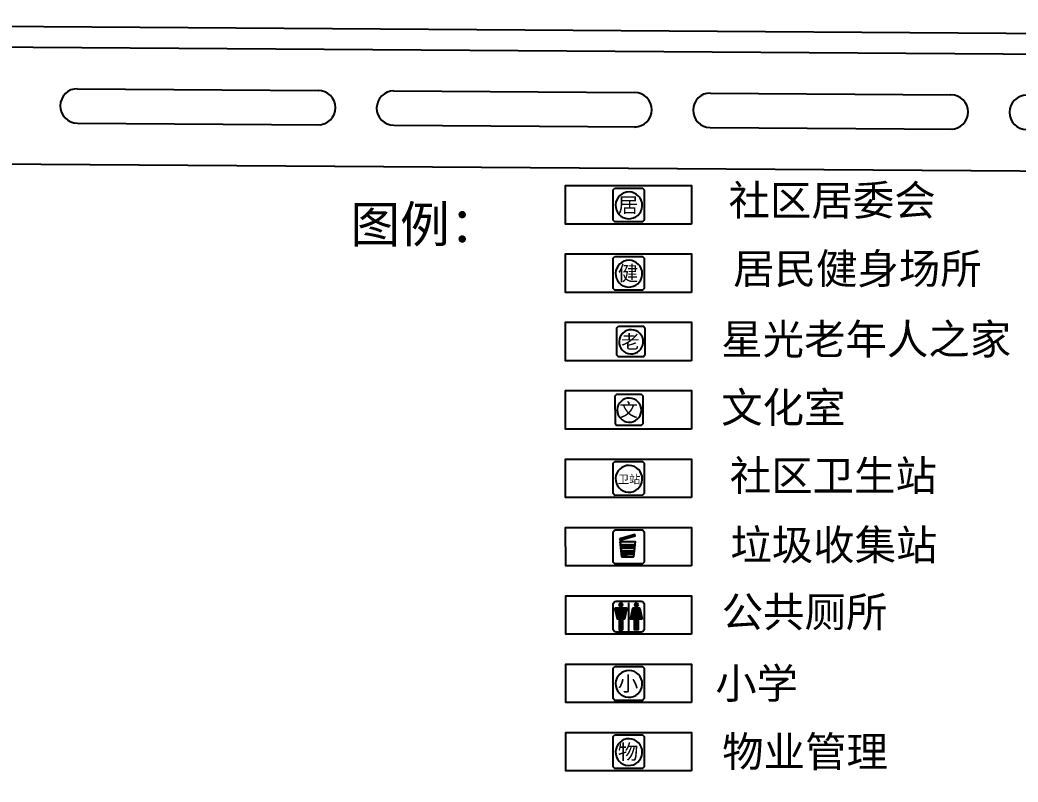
# Model space of a CAD drawing. Header units: inches. Extents: x 12502 to 585460, y 5002 to 415502.
# Drawn here: x 305732 to 378289, y 5002 to 60387 of the extents above; entities that cross this region are included whole.
import ezdxf
from ezdxf.enums import TextEntityAlignment as Align

# ---------------------------------------------------------------- set-up
doc = ezdxf.new("R2010")
doc.units = ezdxf.units.IN
doc.header["$MEASUREMENT"] = 0
for name, color, linetype in [('DL_道路红线_干道网_', 6, 'Continuous'), ('TK_图例', 7, 'Continuous'), ('YD_设施符号', 7, 'Continuous'), ('标准', 7, 'Continuous')]:
    doc.layers.add(name, color=color, linetype=linetype)
doc.styles.add('GHTEXTHT', font='')
doc.styles.add('宋体', font='')
doc.styles.get('GHTEXTHT').set_extended_font_data('SimSun')
doc.styles.get('宋体').set_extended_font_data('SimSun')

# ---------------------------------------------------------------- blocks, each defined once
blk = doc.blocks.new('*U53')
at = {"layer": 'YD_设施符号', "linetype": 'Continuous'}
for p, q in [((48778.61, 60317.96), (48778.24, 60317.09)), ((48778.24, 60317.09), (48778.24, 60317.09)), ((48778.24, 60317.09), (48778.24, 60317.09)), ((48778.24, 60317.09), (48778.24, 60317.09)), ((48778.24, 60317.09), (48778.61, 60316.22)), ((48779.48, 60318.33), (48778.61, 60317.97)), ((48778.61, 60317.97), (48778.61, 60317.97)), ((48778.61, 60317.97), (48778.61, 60317.96)), ((48778.61, 60317.96), (48778.61, 60317.96)), ((48778.61, 60316.22), (48778.61, 60316.22)), ((48778.61, 60316.22), (48778.61, 60316.22)), ((48778.61, 60316.22), (48778.61, 60316.22)), ((48778.61, 60316.22), (48779.48, 60315.85)), ((48780.35, 60317.97), (48779.48, 60318.33)), ((48780.35, 60316.22), (48779.48, 60315.85)), ((48780.35, 60317.97), (48780.35, 60317.97)), ((48780.35, 60317.97), (48780.35, 60317.96)), ((48780.35, 60317.96), (48780.35, 60317.96)), ((48780.35, 60317.96), (48780.72, 60317.09)), ((48780.36, 60316.22), (48780.35, 60316.22)), ((48780.35, 60316.22), (48780.35, 60316.22)), ((48780.72, 60317.09), (48780.36, 60316.22)), ((48780.36, 60316.22), (48780.36, 60316.22)), ((48780.72, 60317.09), (48780.72, 60317.09)), ((48780.72, 60317.09), (48780.72, 60317.09)), ((48780.72, 60317.09), (48780.72, 60317.09)), ((48789.85, 60317.96), (48789.49, 60317.09)), ((48789.49, 60317.09), (48789.49, 60317.09)), ((48789.49, 60317.09), (48789.49, 60317.09)), ((48789.49, 60317.09), (48789.49, 60317.09)), ((48789.49, 60317.09), (48789.85, 60316.22)), ((48790.73, 60318.33), (48789.85, 60317.97)), ((48789.85, 60317.97), (48789.85, 60317.97)), ((48789.85, 60317.97), (48789.85, 60317.96)), ((48789.85, 60317.96), (48789.85, 60317.96)), ((48789.85, 60316.22), (48789.85, 60316.22)), ((48789.85, 60316.22), (48789.86, 60316.22)), ((48789.86, 60316.22), (48789.86, 60316.22)), ((48790.73, 60315.85), (48789.86, 60316.22)), ((48790.73, 60318.33), (48790.73, 60318.33)), ((48790.73, 60318.33), (48790.73, 60318.33)), ((48790.73, 60318.33), (48791.6, 60317.97)), ((48791.6, 60316.22), (48790.73, 60315.85)), ((48791.6, 60317.97), (48791.6, 60317.97)), ((48791.6, 60317.97), (48791.6, 60317.96)), ((48791.6, 60317.96), (48791.6, 60317.96)), ((48791.6, 60317.96), (48791.97, 60317.09)), ((48791.96, 60317.09), (48791.6, 60316.22)), ((48791.6, 60316.22), (48791.6, 60316.22)), ((48791.6, 60316.22), (48791.6, 60316.22)), ((48791.6, 60316.22), (48791.6, 60316.22)), ((48791.97, 60317.09), (48791.96, 60317.09)), ((48791.96, 60317.09), (48791.96, 60317.09)), ((48791.97, 60317.09), (48791.97, 60317.09)), ((48783.77, 60314.56), (48775.18, 60314.56)), ((48775.18, 60314.56), (48776.96, 60306.69)), ((48779.48, 60315.85), (48779.48, 60315.85)), ((48779.48, 60315.85), (48779.48, 60315.85)), ((48783.77, 60314.56), (48781.97, 60306.69)), ((48783.77, 60314.56), (48783.77, 60314.56)), ((48788.24, 60314.56), (48786.44, 60306.69)), ((48793.25, 60314.56), (48788.24, 60314.56)), ((48788.24, 60314.56), (48788.24, 60314.56)), ((48788.24, 60314.56), (48788.24, 60314.56)), ((48793.25, 60314.56), (48793.25, 60314.56)), ((48793.25, 60314.56), (48793.25, 60314.56)), ((48793.25, 60314.56), (48793.25, 60314.56)), ((48793.25, 60314.56), (48795.03, 60306.69)), ((48776.96, 60306.69), (48776.96, 60306.69)), ((48776.96, 60306.69), (48776.96, 60306.69)), ((48776.96, 60306.69), (48776.96, 60306.69)), ((48776.96, 60306.69), (48776.96, 60306.69)), ((48776.96, 60306.69), (48776.96, 60306.69)), ((48776.96, 60306.69), (48776.96, 60306.69)), ((48778.18, 60306.69), (48776.96, 60306.69)), ((48776.96, 60306.69), (48776.96, 60306.69)), ((48780.75, 60306.69), (48778.18, 60306.69)), ((48780.75, 60306.69), (48778.18, 60306.69)), ((48778.18, 60306.69), (48778.18, 60306.69)), ((48778.18, 60306.69), (48778.19, 60298.89)), ((48781.97, 60306.69), (48780.75, 60306.69)), ((48780.75, 60306.69), (48780.75, 60306.69)), ((48780.75, 60306.69), (48780.75, 60306.69)), ((48780.75, 60306.69), (48780.75, 60298.89)), ((48781.97, 60306.69), (48781.97, 60306.69)), ((48781.97, 60306.69), (48781.97, 60306.69)), ((48781.97, 60306.69), (48781.97, 60306.69)), ((48781.97, 60306.69), (48781.97, 60306.69)), ((48786.44, 60306.69), (48786.44, 60306.69)), ((48786.44, 60306.69), (48786.44, 60306.69)), ((48789.46, 60306.69), (48786.44, 60306.69)), ((48786.44, 60306.69), (48786.44, 60306.69)), ((48792.03, 60306.69), (48789.46, 60306.69)), ((48789.46, 60306.69), (48789.46, 60306.69)), ((48789.46, 60306.69), (48789.46, 60306.69)), ((48789.46, 60306.69), (48789.46, 60306.69)), ((48789.46, 60306.69), (48789.46, 60306.69)), ((48789.46, 60306.69), (48789.46, 60306.69)), ((48789.46, 60306.69), (48789.46, 60298.89)), ((48795.03, 60306.69), (48792.03, 60306.69)), ((48792.03, 60306.69), (48792.03, 60306.69)), ((48792.03, 60306.69), (48792.03, 60306.69)), ((48792.03, 60306.69), (48792.03, 60306.69)), ((48792.03, 60306.69), (48792.03, 60306.69)), ((48792.03, 60306.69), (48792.03, 60306.69)), ((48792.03, 60306.69), (48792.03, 60298.89)), ((48778.19, 60298.89), (48778.19, 60298.88)), ((48778.19, 60298.88), (48778.19, 60298.88)), ((48780.75, 60298.88), (48778.19, 60298.88)), ((48778.19, 60298.88), (48778.19, 60298.88)), ((48780.75, 60298.89), (48780.75, 60298.88)), ((48780.75, 60298.88), (48780.75, 60298.88)), ((48792.03, 60298.89), (48789.46, 60298.88)), ((48789.46, 60298.88), (48789.46, 60298.89))]:
    blk.add_line(p, q, dxfattribs=at)
for points in [[(48778.61, 60317.96), (48778.24, 60317.09), (48780.72, 60317.09)], [(48778.24, 60317.09), (48778.24, 60317.09), (48780.72, 60317.09)], [(48778.24, 60317.09), (48778.24, 60317.09), (48780.72, 60317.09)], [(48778.24, 60317.09), (48778.24, 60317.09), (48780.72, 60317.09)], [(48778.24, 60317.09), (48778.61, 60316.22), (48780.36, 60316.22)], [(48779.48, 60318.33), (48778.61, 60317.97), (48780.35, 60317.97)], [(48778.61, 60317.97), (48778.61, 60317.97), (48780.35, 60317.97)], [(48778.61, 60317.97), (48778.61, 60317.96), (48780.35, 60317.96)], [(48778.61, 60317.96), (48778.61, 60317.96), (48780.35, 60317.96)], [(48778.61, 60316.22), (48778.61, 60316.22), (48780.36, 60316.22)], [(48778.61, 60316.22), (48778.61, 60316.22), (48780.35, 60316.22)], [(48778.61, 60316.22), (48778.61, 60316.22), (48780.35, 60316.22)], [(48778.61, 60316.22), (48779.48, 60315.85), (48779.48, 60315.85)], [(48789.85, 60317.96), (48789.49, 60317.09), (48791.97, 60317.09)], [(48789.49, 60317.09), (48789.49, 60317.09), (48791.97, 60317.09)], [(48789.49, 60317.09), (48789.49, 60317.09), (48791.96, 60317.09)], [(48789.49, 60317.09), (48789.49, 60317.09), (48791.96, 60317.09)], [(48789.49, 60317.09), (48789.85, 60316.22), (48791.6, 60316.22)], [(48790.73, 60318.33), (48789.85, 60317.97), (48791.6, 60317.97)], [(48789.85, 60317.97), (48789.85, 60317.97), (48791.6, 60317.97)], [(48789.85, 60317.97), (48789.85, 60317.96), (48791.6, 60317.96)], [(48789.85, 60317.96), (48789.85, 60317.96), (48791.6, 60317.96)], [(48789.85, 60316.22), (48789.85, 60316.22), (48791.6, 60316.22)], [(48789.85, 60316.22), (48789.86, 60316.22), (48791.6, 60316.22)], [(48789.86, 60316.22), (48789.86, 60316.22), (48791.6, 60316.22)], [(48790.73, 60318.33), (48790.73, 60318.33), (48790.73, 60318.33)], [(48783.77, 60314.56), (48775.18, 60314.56), (48783.77, 60314.56)], [(48775.18, 60314.56), (48776.96, 60306.69), (48781.97, 60306.69)], [(48788.24, 60314.56), (48786.44, 60306.69), (48795.03, 60306.69)], [(48793.25, 60314.56), (48788.24, 60314.56), (48793.25, 60314.56)], [(48788.24, 60314.56), (48788.24, 60314.56), (48793.25, 60314.56)], [(48788.24, 60314.56), (48788.24, 60314.56), (48793.25, 60314.56)], [(48776.96, 60306.69), (48776.96, 60306.69), (48781.97, 60306.69)], [(48776.96, 60306.69), (48776.96, 60306.69), (48781.97, 60306.69)], [(48776.96, 60306.69), (48776.96, 60306.69), (48781.97, 60306.69)], [(48776.96, 60306.69), (48776.96, 60306.69), (48781.97, 60306.69)], [(48776.96, 60306.69), (48776.96, 60306.69), (48780.75, 60306.69)], [(48776.96, 60306.69), (48776.96, 60306.69), (48778.18, 60306.69)], [(48780.75, 60306.69), (48778.18, 60306.69), (48780.75, 60306.69)], [(48778.18, 60306.69), (48778.18, 60306.69), (48780.75, 60306.69)], [(48778.18, 60306.69), (48778.19, 60298.89), (48780.75, 60298.89)], [(48786.44, 60306.69), (48786.44, 60306.69), (48792.03, 60306.69)], [(48786.44, 60306.69), (48786.44, 60306.69), (48789.46, 60306.69)], [(48792.03, 60306.69), (48789.46, 60306.69), (48792.03, 60306.69)], [(48789.46, 60306.69), (48789.46, 60306.69), (48792.03, 60306.69)], [(48789.46, 60306.69), (48789.46, 60306.69), (48792.03, 60306.69)], [(48789.46, 60306.69), (48789.46, 60306.69), (48792.03, 60306.69)], [(48789.46, 60306.69), (48789.46, 60306.69), (48792.03, 60306.69)], [(48789.46, 60306.69), (48789.46, 60306.69), (48792.03, 60306.69)], [(48789.46, 60306.69), (48789.46, 60298.89), (48792.03, 60298.89)], [(48778.19, 60298.89), (48778.19, 60298.88), (48780.75, 60298.88)], [(48778.19, 60298.88), (48778.19, 60298.88), (48780.75, 60298.88)]]:
    blk.add_solid(points, dxfattribs=at)
at = {"layer": 'YD_设施符号', "linetype": 'Continuous', "extrusion": (0, 0, -1)}
for points in [[(-48778.24, 60317.09), (-48780.72, 60317.09), (-48780.72, 60317.09)], [(-48778.24, 60317.09), (-48780.72, 60317.09), (-48780.72, 60317.09)], [(-48778.24, 60317.09), (-48780.72, 60317.09), (-48780.72, 60317.09)], [(-48778.24, 60317.09), (-48780.72, 60317.09), (-48780.36, 60316.22)], [(-48778.61, 60317.97), (-48780.35, 60317.97), (-48780.35, 60317.97)], [(-48778.61, 60317.97), (-48780.35, 60317.97), (-48780.35, 60317.96)], [(-48778.61, 60317.96), (-48780.35, 60317.96), (-48780.35, 60317.96)], [(-48778.61, 60317.96), (-48780.35, 60317.96), (-48780.72, 60317.09)], [(-48778.61, 60316.22), (-48780.36, 60316.22), (-48780.36, 60316.22)], [(-48778.61, 60316.22), (-48780.36, 60316.22), (-48780.35, 60316.22)], [(-48778.61, 60316.22), (-48780.35, 60316.22), (-48780.35, 60316.22)], [(-48778.61, 60316.22), (-48780.35, 60316.22), (-48779.48, 60315.85)], [(-48789.49, 60317.09), (-48791.97, 60317.09), (-48791.97, 60317.09)], [(-48789.49, 60317.09), (-48791.97, 60317.09), (-48791.96, 60317.09)], [(-48789.49, 60317.09), (-48791.96, 60317.09), (-48791.96, 60317.09)], [(-48789.49, 60317.09), (-48791.96, 60317.09), (-48791.6, 60316.22)], [(-48789.85, 60317.97), (-48791.6, 60317.97), (-48791.6, 60317.97)], [(-48789.85, 60317.97), (-48791.6, 60317.97), (-48791.6, 60317.96)], [(-48789.85, 60317.96), (-48791.6, 60317.96), (-48791.6, 60317.96)], [(-48789.85, 60317.96), (-48791.6, 60317.96), (-48791.97, 60317.09)], [(-48789.85, 60316.22), (-48791.6, 60316.22), (-48791.6, 60316.22)], [(-48789.85, 60316.22), (-48791.6, 60316.22), (-48791.6, 60316.22)], [(-48789.86, 60316.22), (-48791.6, 60316.22), (-48791.6, 60316.22)], [(-48789.86, 60316.22), (-48791.6, 60316.22), (-48790.73, 60315.85)], [(-48790.73, 60318.33), (-48790.73, 60318.33), (-48791.6, 60317.97)], [(-48775.18, 60314.56), (-48783.77, 60314.56), (-48781.97, 60306.69)], [(-48779.48, 60315.85), (-48779.48, 60315.85), (-48779.48, 60315.85)], [(-48788.24, 60314.56), (-48793.25, 60314.56), (-48793.25, 60314.56)], [(-48788.24, 60314.56), (-48793.25, 60314.56), (-48793.25, 60314.56)], [(-48788.24, 60314.56), (-48793.25, 60314.56), (-48795.03, 60306.69)], [(-48776.96, 60306.69), (-48781.97, 60306.69), (-48781.97, 60306.69)], [(-48776.96, 60306.69), (-48781.97, 60306.69), (-48781.97, 60306.69)], [(-48776.96, 60306.69), (-48781.97, 60306.69), (-48781.97, 60306.69)], [(-48776.96, 60306.69), (-48781.97, 60306.69), (-48781.97, 60306.69)], [(-48776.96, 60306.69), (-48781.97, 60306.69), (-48780.75, 60306.69)], [(-48776.96, 60306.69), (-48780.75, 60306.69), (-48778.18, 60306.69)], [(-48776.96, 60306.69), (-48778.18, 60306.69), (-48776.96, 60306.69)], [(-48778.18, 60306.69), (-48780.75, 60306.69), (-48780.75, 60306.69)], [(-48778.18, 60306.69), (-48780.75, 60306.69), (-48780.75, 60298.89)], [(-48786.44, 60306.69), (-48795.03, 60306.69), (-48792.03, 60306.69)], [(-48786.44, 60306.69), (-48792.03, 60306.69), (-48789.46, 60306.69)], [(-48786.44, 60306.69), (-48789.46, 60306.69), (-48786.44, 60306.69)], [(-48789.46, 60306.69), (-48792.03, 60306.69), (-48792.03, 60306.69)], [(-48789.46, 60306.69), (-48792.03, 60306.69), (-48792.03, 60306.69)], [(-48789.46, 60306.69), (-48792.03, 60306.69), (-48792.03, 60306.69)], [(-48789.46, 60306.69), (-48792.03, 60306.69), (-48792.03, 60306.69)], [(-48789.46, 60306.69), (-48792.03, 60306.69), (-48792.03, 60306.69)], [(-48789.46, 60306.69), (-48792.03, 60306.69), (-48792.03, 60298.89)], [(-48792.03, 60306.69), (-48792.03, 60306.69), (-48792.03, 60306.69)], [(-48778.19, 60298.89), (-48780.75, 60298.89), (-48780.75, 60298.88)], [(-48778.19, 60298.88), (-48780.75, 60298.88), (-48780.75, 60298.88)], [(-48778.19, 60298.88), (-48780.75, 60298.88), (-48778.19, 60298.88)], [(-48789.46, 60298.89), (-48792.03, 60298.89), (-48789.46, 60298.88)]]:
    blk.add_solid(points, dxfattribs=at)

msp = doc.modelspace()

# ---------------------------------------------------------------- linework, layer by layer
at = {"layer": 'DL_道路红线_干道网_', "color": 8}
for p, q in [((309921.6, 55392.2), (327412.6, 55264.4)), ((332921.1, 55235.4), (350412.1, 55107.5)), ((355920.5, 55078.5), (373411.6, 54950.7)), ((309904.6, 52892.3), (327550.1, 52771.9)), ((332904, 52735.4), (350549.6, 52615.1)), ((355903.5, 52578.6), (373549.1, 52458.2))]:
    msp.add_line(p, q, dxfattribs=at)
msp.add_lwpolyline([(218712, 5002.1), (217349.9, 39600.3, -0.4278013), (237470.9, 60386.5), (405418.9, 59241), (431266.6, 55564.6), (481663.9, 55220.8, -0.4007543), (511436, 26401.7), (512278.6, 5002.1)], format="xyb", dxfattribs=at)
for points in [[(239693.7, 58871.3), (405408.6, 57741), (431125.6, 54065.5), (479539.5, 53735.3)], [(239635.7, 50371.5), (410438.2, 49206.5), (430326.3, 45570.8), (480325.1, 45229.7)], [(239643.6, 50371.5), (410446.1, 49206.5), (430334.2, 45570.7), (480333, 45229.7)]]:
    msp.add_lwpolyline(points, dxfattribs=at)
for centre, start, end in [((309913.1, 54142.3), 89.609202, 269.609202), ((327412.6, 54014.4), 270, 90), ((332912.6, 53985.4), 89.609202, 269.609202), ((350412.1, 53857.5), 270, 90), ((355912, 53828.5), 89.609202, 269.609202), ((373411.6, 53700.6), 270, 90), ((378911.5, 53671.7), 89.609202, 269.609202)]:
    msp.add_arc(centre, 1250, start, end, dxfattribs=at)
at = {"layer": 'TK_图例'}
for points in [[(354555.8, 45556.5), (345400.1, 45555.4), (345399.8, 48348), (354555.5, 48349.2)], [(354556.4, 40589.4), (345400.8, 40588.3), (345400.4, 43380.9), (354556.1, 43382.1)], [(354557, 35622.3), (345401.4, 35621.2), (345401, 38413.8), (354556.7, 38415)], [(354557, 35622.3), (345401.4, 35621.2), (345401, 38413.8), (354556.7, 38415)], [(354557.6, 30655.2), (345402, 30654.1), (345401.6, 33446.7), (354557.3, 33447.9)], [(354557.6, 30655.2), (345402, 30654.1), (345401.6, 33446.7), (354557.3, 33447.9)], [(354558.3, 25682.2), (345402.6, 25681.1), (345402.2, 28473.8), (354557.9, 28474.9)], [(354558.9, 20709.3), (345403.2, 20708.1), (345402.9, 23500.8), (354558.5, 23501.9)], [(354559.5, 15742.2), (345403.8, 15741), (345403.5, 18533.7), (354559.1, 18534.8)], [(354560.1, 10780.9), (345404.4, 10779.8), (345404.1, 13572.5), (354559.7, 13573.6)], [(354560.1, 10780.9), (345404.4, 10779.8), (345404.1, 13572.5), (354559.7, 13573.6)], [(354560.7, 5819.7), (345405, 5818.6), (345404.7, 8611.2), (354560.3, 8612.4)], [(354560.7, 5819.7), (345405, 5818.6), (345404.7, 8611.2), (354560.3, 8612.4)]]:
    msp.add_lwpolyline(points, close=True, dxfattribs=at)
at = {"layer": 'YD_设施符号', "linetype": 'Continuous'}
for p, q in [((350107.9, 22902.5), (349338.7, 22672.5)), ((349366.6, 22579.3), (349338.7, 22672.5)), ((349678.6, 22672.6), (349366.6, 22579.3)), ((350447.8, 22902.5), (349678.6, 22672.6)), ((350419.9, 22995.8), (350107.9, 22902.5)), ((350447.8, 22902.5), (350419.9, 22995.8)), ((349366.6, 22486.3), (350456.4, 22486.5)), ((349366.6, 22486.3), (349392.1, 22232)), ((349392.1, 22232), (350431, 22232.1)), ((349413.1, 22021.9), (350410, 22022.1)), ((349413.1, 22021.9), (349434.5, 21808.1)), ((349434.5, 21808.1), (350388.7, 21808.3)), ((350410, 22022.1), (350388.7, 21808.3)), ((350456.4, 22486.5), (350431, 22232.1)), ((349455.5, 21598.1), (350367.7, 21598.2)), ((349455.5, 21598.1), (349479.2, 21361.3)), ((349479.2, 21361.3), (350344.1, 21361.5)), ((350367.7, 21598.2), (350344.1, 21361.5))]:
    msp.add_line(p, q, dxfattribs=at)
at = {"layer": 'YD_设施符号'}
for p, q in [((349366.6, 22486.3), (350456.4, 22486.5)), ((349392.1, 22232), (350431, 22232.1)), ((349408, 22021.9), (350415.2, 22022.1)), ((349434.5, 21808.1), (350388.7, 21808.3)), ((349455.5, 21598.1), (350375.8, 21598.2))]:
    msp.add_line(p, q, dxfattribs=at)
for points in [[(348978, 48166.7), (350977.3, 48166.9), (351102.7, 48041.5), (351102.9, 45838.5), (350977.6, 45713.1), (348978.3, 45712.9), (348852.9, 45838.3), (348852.7, 48041.3)], [(348978.6, 43199.6), (350977.9, 43199.8), (351103.3, 43074.4), (351103.6, 40871.4), (350978.2, 40746), (348978.9, 40745.8), (348853.6, 40871.2), (348853.3, 43074.2)], [(349240.1, 38129.2), (351050.3, 38129.4), (351163.8, 38015.9), (351164.1, 36021.2), (351050.6, 35907.6), (349240.3, 35907.4), (349126.8, 36020.9), (349126.6, 38015.7)], [(350913.1, 33162.3), (349102.8, 33162.1), (348989.3, 33048.5), (348989.6, 31053.8), (349103.1, 30940.3), (350913.3, 30940.5), (351026.8, 31054.1), (351026.6, 33048.8)], [(348980.5, 28292.4), (350979.7, 28292.6), (351105.1, 28167.3), (351105.4, 25964.3), (350980, 25838.9), (348980.8, 25838.6), (348855.4, 25964), (348855.1, 28167)], [(348981.1, 23319.4), (350980.3, 23319.7), (351105.7, 23194.3), (351106, 20991.3), (350980.6, 20865.9), (348981.4, 20865.7), (348856, 20991), (348855.7, 23194)], [(349338.7, 22672.5), (349366.6, 22579.3), (350447.8, 22902.5), (350419.9, 22995.8)], [(349366.6, 22486.3), (350456.4, 22486.5), (350344.1, 21361.5), (349479.2, 21361.3)], [(348982.3, 13391.1), (350981.6, 13391.3), (351106.9, 13266), (351107.2, 11063), (350981.9, 10937.6), (348982.6, 10937.3), (348857.2, 11062.7), (348856.9, 13265.7)], [(348982.9, 8429.8), (350982.2, 8430.1), (351107.5, 8304.7), (351107.8, 6101.7), (350982.5, 5976.3), (348983.2, 5976.1), (348857.8, 6101.4), (348857.6, 8304.5)]]:
    msp.add_lwpolyline(points, close=True, dxfattribs=at)
for points in [[(350971.3, 46911, 60.1359077), (350968.9, 46846.5)], [(350971.9, 41943.9, 60.1359077), (350969.5, 41879.4)], [(351044.8, 36992.2, 60.1359077), (351042.7, 36933.8)], [(350907.6, 32025.1, 60.1359077), (350905.4, 31966.7)], [(350973.7, 27036.7, 60.1359077), (350971.3, 26972.2)], [(351106.4, 17923.8), (351106.6, 16123.8, -0.4142136), (350881.6, 15898.8), (349081.6, 15898.6, -0.4142136), (348856.6, 16123.5), (348856.4, 17923.5, -0.4142136), (349081.3, 18148.6), (350881.3, 18148.8, -0.4142136)], [(350975.5, 12135.4, 60.1359077), (350973.1, 12070.9)], [(350976.2, 7174.2, 60.1359077), (350973.8, 7109.7)]]:
    msp.add_lwpolyline(points, format="xyb", close=True, dxfattribs=at)
for points in [[(349402.6, 22127), (350420.5, 22127.1)], [(349443.9, 21703.1), (350379.3, 21703.2)], [(348988.7, 17627), (349847.8, 17627.1), (349668.2, 16840), (349167, 16839.9), (348988.7, 17627)], [(349981.4, 18030.9), (349981.6, 15987.7)], [(350974.2, 16840.1), (350115.1, 16840), (350294.7, 17627.1), (350795.9, 17627.2), (350974.2, 16840.1)], [(349289.4, 16839.9), (349289.5, 16059.3), (349545.9, 16059.4), (349545.8, 16840)], [(350673.6, 16840.1), (350673.7, 16059.5), (350417.3, 16059.5), (350417.2, 16840.1)]]:
    msp.add_lwpolyline(points, dxfattribs=at)
for centre in [(349419, 17880), (350543.8, 17880.1)]:
    msp.add_circle(centre, 123.7, dxfattribs=at)
at = {"layer": 'YD_设施符号', "linetype": 'Continuous'}
for points in [[(350107.9, 22902.5), (349338.7, 22672.5), (349678.6, 22672.6)], [(350419.9, 22995.8), (350107.9, 22902.5), (350447.8, 22902.5)], [(349366.6, 22486.3), (349366.6, 22486.3), (350456.4, 22486.5)], [(349366.6, 22486.3), (349392.1, 22232), (350431, 22232.1)], [(349392.1, 22232), (349392.1, 22232), (350431, 22232.1)], [(349413.1, 22021.9), (349413.1, 22021.9), (350410, 22022.1)], [(349413.1, 22021.9), (349434.5, 21808.1), (350388.7, 21808.3)], [(349434.5, 21808.1), (349434.5, 21808.1), (350388.7, 21808.3)], [(349455.5, 21598.1), (349455.5, 21598.1), (350367.7, 21598.2)], [(349455.5, 21598.1), (349479.2, 21361.3), (350344.1, 21361.5)], [(349479.2, 21361.3), (349479.2, 21361.3), (350344.1, 21361.5)]]:
    msp.add_solid(points, dxfattribs=at)
at = {"layer": 'YD_设施符号', "linetype": 'Continuous', "extrusion": (0, 0, -1)}
for points in [[(-349338.7, 22672.5), (-349678.6, 22672.6), (-349366.6, 22579.3)], [(-350107.9, 22902.5), (-350447.8, 22902.5), (-349678.6, 22672.6)], [(-349366.6, 22486.3), (-350456.4, 22486.5), (-350431, 22232.1)], [(-349413.1, 22021.9), (-350410, 22022.1), (-350388.7, 21808.3)], [(-349455.5, 21598.1), (-350367.7, 21598.2), (-350344.1, 21361.5)]]:
    msp.add_solid(points, dxfattribs=at)

# ---------------------------------------------------------------- block references
at = {"layer": 'YD_设施符号', "linetype": 'Continuous', "xscale": 100, "yscale": 100, "zscale": 100}
msp.add_blockref('*U53', (-4528529.1, -6013829), dxfattribs=at)

# ---------------------------------------------------------------- texts
at = {"layer": 'YD_设施符号', "style": 'GHTEXTHT'}
for s, height, p in [('居', 1087.5, (349196.3, 46399.6)), ('健', 1087.5, (349196.9, 41432.5)), ('老', 984.7, (349437.7, 36518.4)), ('文', 984.7, (349300.5, 31551.3)), ('卫站', 600, (349198.7, 26703.1)), ('小', 1087.5, (349200.6, 11612.1)), ('物', 1087.5, (349201.2, 6650.9))]:
    msp.add_text(s, height=height, rotation=0.00703, dxfattribs=at).set_placement(p)
at = {"layer": '标准', "color": 0, "linetype": 'Continuous', "style": '宋体'}
for s, p in [('社区居委会', (372303, 47282)), ('居民健身场所', (375645, 42314.9)), ('社区卫生站', (372386.8, 27273.3)), ('垃圾收集站', (372432.5, 22238.2)), ('公共厕所', (368792.4, 17371.8)), ('小学', (362299.1, 12170.7)), ('物业管理', (368828.5, 7209.5))]:
    msp.add_text(s, height=2207.59, dxfattribs=at).set_placement(p, align=Align.MIDDLE_RIGHT)
msp.add_text('图例：', height=2649.1, dxfattribs=at).set_placement((329753.2, 44210.6))
for s, p in [('星光老年人之家', (356708.6, 37189.7)), ('文化室', (356709.2, 32222.6))]:
    msp.add_text(s, height=2207.59, dxfattribs=at).set_placement(p, align=Align.MIDDLE_LEFT)

doc.saveas('drawing.dxf')
